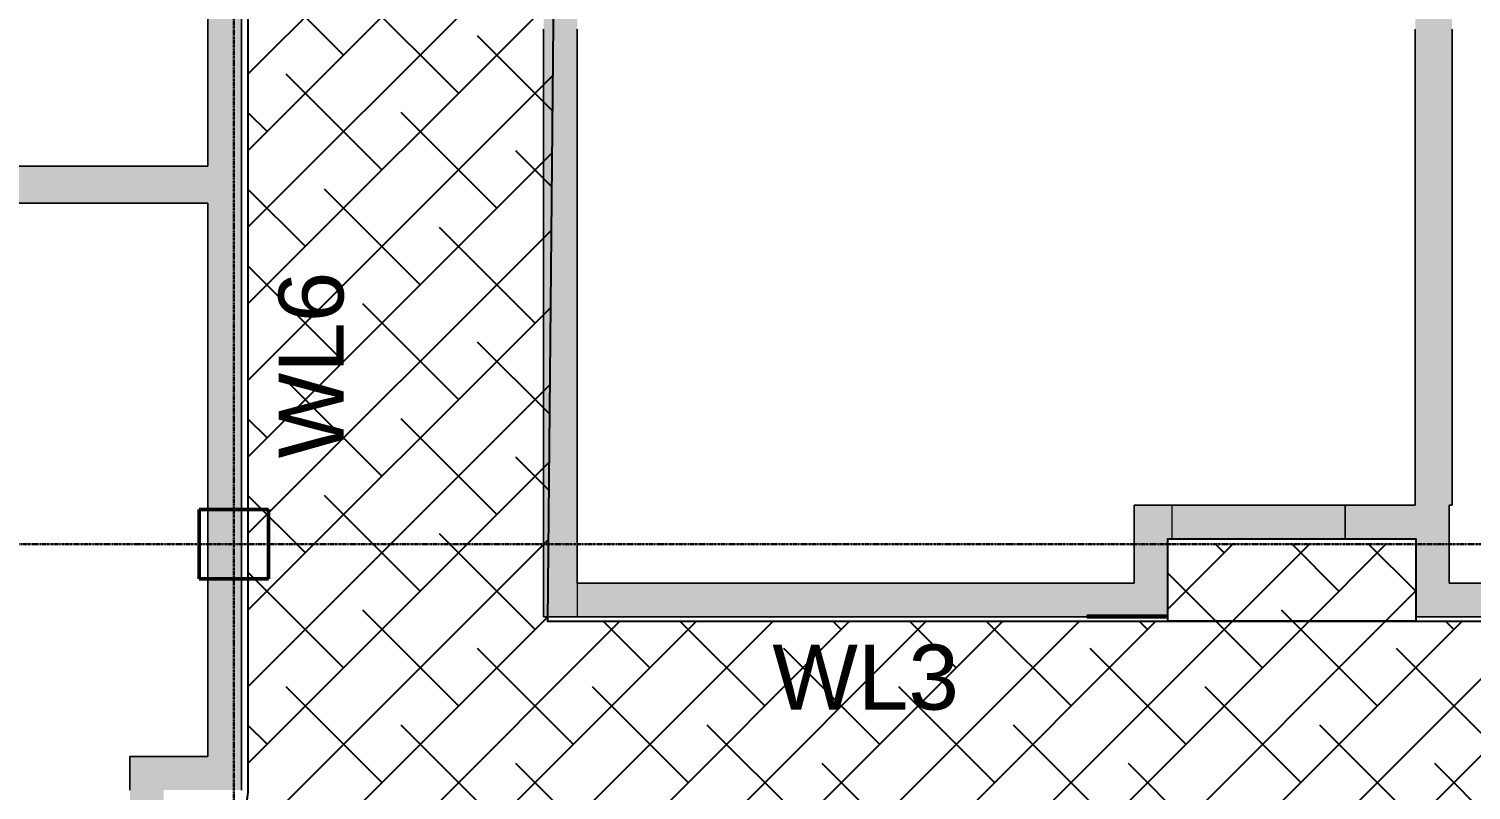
# Model space of a CAD drawing. Header units: inches. Extents: x -4126 to -1814, y 9773 to 12338.
# Drawn here: x -3528.6 to -3195.6, y 10410.4 to 10586.1 of the extents above; entities that cross this region are included whole.
import ezdxf

# ---------------------------------------------------------------- set-up
doc = ezdxf.new("R2010")
doc.units = ezdxf.units.IN
doc.header["$MEASUREMENT"] = 0
doc.linetypes.add('Grid Line 1_2_', pattern=[0.875, 0.5, -0.125, 0.125, -0.125])
for name, color, linetype, lineweight in [('I-WALL', 2, 'Continuous', 13), ('S-COLS', 52, 'Continuous', 9), ('S-GRID', 1, 'Continuous', 9)]:
    doc.layers.add(name, color=color, linetype=linetype, lineweight=lineweight)
doc.layers.add('LOAD_HATCH', color=8, linetype='Continuous')
doc.layers.add('loads', color=1, linetype='Continuous')
doc.styles.add('Arial', font='Arial.ttf', dxfattribs={"height": 18})

# ---------------------------------------------------------------- blocks, each defined once
blk = doc.blocks.new('CTR - 1st Phase - Common Walls_rvt-1-FRAMING PLAN - 1ST FLOOR')
at = {"layer": 'I-WALL', "lineweight": 5, "transparency": 33554585}
h = blk.add_hatch(color=8, dxfattribs=at)
h.paths.add_polyline_path([(-3409.8, 10450.41), (-3402.05, 10450.41), (-3402.05, 10489.14), (-3409.8, 10489.14), (-3409.8, 10458.16)], flags=0)
h.paths.add_polyline_path([(-3402.73, 10489.53), (-3402.05, 10489.53), (-3402.05, 10489.96), (-3409.8, 10489.96), (-3409.8, 10489.53)], flags=0)
h.paths.add_polyline_path([(-3409.8, 10490.8), (-3402.05, 10490.8), (-3402.05, 10491.23), (-3409.8, 10491.23)], flags=0)
h.paths.add_polyline_path([(-3402.05, 10491.62), (-3402.05, 10537.02), (-3409.8, 10537.02), (-3409.8, 10491.62), (-3402.78, 10491.62)], flags=0)
h.paths.add_polyline_path([(-3403.78, 10537.41), (-3402.05, 10537.41), (-3402.05, 10537.84), (-3409.8, 10537.84), (-3409.8, 10537.41)], flags=0)
h.paths.add_polyline_path([(-3403.8, 10538.68), (-3402.05, 10538.68), (-3402.05, 10539.11), (-3409.8, 10539.11), (-3409.8, 10538.68)], flags=0)
h.paths.add_polyline_path([(-3402.05, 10539.5), (-3402.05, 10584.9), (-3409.8, 10584.9), (-3409.8, 10539.5), (-3403.82, 10539.5)], flags=0)
h.paths.add_polyline_path([(-3404.82, 10585.3), (-3402.05, 10585.3), (-3402.05, 10585.73), (-3409.8, 10585.73), (-3409.8, 10585.3)], flags=0)
h.paths.add_polyline_path([(-3409.8, 10586.56), (-3402.05, 10586.56), (-3402.05, 10586.99), (-3409.8, 10586.99)], flags=0)
h.paths.add_polyline_path([(-3409.8, 10587.38), (-3402.05, 10587.38), (-3402.05, 10632.78), (-3409.8, 10632.78), (-3409.8, 10632.07)], flags=0)
h.paths.add_polyline_path([(-3405.87, 10633.18), (-3402.05, 10633.18), (-3402.05, 10633.61), (-3409.8, 10633.61), (-3409.8, 10633.18)], flags=0)
h.paths.add_polyline_path([(-3405.89, 10634.44), (-3402.05, 10634.44), (-3402.05, 10634.87), (-3409.8, 10634.87), (-3409.8, 10634.44)], flags=0)
h.paths.add_polyline_path([(-3409.8, 10635.26), (-3402.05, 10635.26), (-3402.05, 10680.67), (-3409.8, 10680.67), (-3409.8, 10653.43)], flags=0)
h.paths.add_polyline_path([(-3402.05, 10681.06), (-3402.05, 10681.49), (-3409.8, 10681.49), (-3409.8, 10681.06), (-3406.91, 10681.06)], flags=0)
h.paths.add_polyline_path([(-3402.05, 10682.32), (-3402.05, 10682.75), (-3409.8, 10682.75), (-3409.8, 10682.32), (-3406.94, 10682.32)], flags=0)
h.paths.add_polyline_path([(-3402.05, 10683.15), (-3402.05, 10728.55), (-3409.8, 10728.55), (-3409.8, 10683.15), (-3406.96, 10683.15)], flags=0)
h.paths.add_polyline_path([(-3409.8, 10728.94), (-3402.05, 10728.94), (-3402.05, 10729.37), (-3409.8, 10729.37)], flags=0)
h.paths.add_polyline_path([(-3407.98, 10730.2), (-3402.05, 10730.2), (-3402.05, 10730.63), (-3409.8, 10730.63), (-3409.8, 10730.2)], flags=0)
h.paths.add_polyline_path([(-3402.05, 10731.03), (-3402.05, 10776.43), (-3409.8, 10776.43), (-3409.8, 10731.03), (-3408, 10731.03)], flags=0)
h.paths.add_polyline_path([(-3409, 10776.82), (-3402.05, 10776.82), (-3402.05, 10777.25), (-3409.8, 10777.25), (-3409.8, 10776.82)], flags=0)
h.paths.add_polyline_path([(-3409.03, 10778.09), (-3402.05, 10778.09), (-3402.05, 10778.52), (-3409.8, 10778.52), (-3409.8, 10778.09)], flags=0)
h.paths.add_polyline_path([(-3409.8, 10778.91), (-3402.05, 10778.91), (-3402.05, 10813.49), (-3409.8, 10813.49)], flags=0)
h = blk.add_hatch(color=8, dxfattribs=at)
h.paths.add_polyline_path([(-3208.45, 10476.16), (-3200.07, 10476.16), (-3200.07, 10489.14), (-3208.57, 10489.14), (-3208.57, 10476.16)], flags=0)
h.paths.add_polyline_path([(-3208.57, 10489.53), (-3200.07, 10489.53), (-3200.07, 10489.96), (-3208.45, 10489.96), (-3208.45, 10490.34), (-3208.57, 10490.34), (-3208.57, 10489.96)], flags=0)
h.paths.add_polyline_path([(-3208.45, 10490.42), (-3208.45, 10490.8), (-3200.07, 10490.8), (-3200.07, 10491.23), (-3208.57, 10491.23), (-3208.57, 10490.42)], flags=0)
h.paths.add_polyline_path([(-3200.7, 10491.62), (-3200.07, 10491.62), (-3200.07, 10537.02), (-3208.57, 10537.02), (-3208.57, 10491.62), (-3201.06, 10491.62)], flags=0)
h.paths.add_polyline_path([(-3208.45, 10537.41), (-3200.07, 10537.41), (-3200.07, 10537.84), (-3208.47, 10537.84), (-3208.47, 10538.22), (-3208.57, 10538.22), (-3208.57, 10537.41), (-3208.47, 10537.41)], flags=0)
h.paths.add_polyline_path([(-3208.57, 10538.3), (-3208.47, 10538.3), (-3208.45, 10538.68), (-3200.07, 10538.68), (-3200.07, 10539.11), (-3208.57, 10539.11), (-3208.57, 10538.68)], flags=0)
h.paths.add_polyline_path([(-3208.57, 10539.5), (-3200.07, 10539.5), (-3200.07, 10584.9), (-3208.57, 10584.9), (-3208.57, 10567.32)], flags=0)
h.paths.add_polyline_path([(-3203.25, 10585.3), (-3200.07, 10585.3), (-3200.07, 10585.73), (-3208.49, 10585.73), (-3208.49, 10586.1), (-3208.57, 10586.1), (-3208.57, 10585.3), (-3208.45, 10585.3)], flags=0)
h.paths.add_polyline_path([(-3208.49, 10586.18), (-3208.45, 10586.56), (-3200.07, 10586.56), (-3200.07, 10586.99), (-3208.57, 10586.99), (-3208.57, 10586.18)], flags=0)
h.paths.add_polyline_path([(-3208.57, 10587.38), (-3200.07, 10587.38), (-3200.07, 10632.78), (-3208.57, 10632.78)], flags=0)
h.paths.add_polyline_path([(-3200.7, 10633.18), (-3200.07, 10633.18), (-3200.07, 10633.61), (-3208.51, 10633.61), (-3208.51, 10633.98), (-3208.57, 10633.98), (-3208.57, 10633.18), (-3204.36, 10633.18)], flags=0)
h.paths.add_polyline_path([(-3208.51, 10634.07), (-3208.51, 10634.44), (-3200.07, 10634.44), (-3200.07, 10634.87), (-3208.57, 10634.87), (-3208.57, 10634.07)], flags=0)
h.paths.add_polyline_path([(-3208.57, 10635.26), (-3200.07, 10635.26), (-3200.07, 10680.67), (-3208.57, 10680.67), (-3208.57, 10653.43)], flags=0)
h.paths.add_polyline_path([(-3208.45, 10681.06), (-3200.07, 10681.06), (-3200.07, 10681.49), (-3208.52, 10681.49), (-3208.52, 10681.87), (-3208.57, 10681.87), (-3208.57, 10681.06), (-3208.52, 10681.06)], flags=0)
h.paths.add_polyline_path([(-3208.57, 10681.95), (-3208.52, 10681.95), (-3208.53, 10682.32), (-3200.07, 10682.32), (-3200.07, 10682.75), (-3208.57, 10682.75), (-3208.57, 10682.32)], flags=0)
h.paths.add_polyline_path([(-3200.7, 10683.15), (-3200.07, 10683.15), (-3200.07, 10728.55), (-3208.57, 10728.55), (-3208.57, 10683.15), (-3205.53, 10683.15)], flags=0)
h.paths.add_polyline_path([(-3208.45, 10728.94), (-3200.07, 10728.94), (-3200.07, 10729.37), (-3208.54, 10729.37), (-3208.54, 10728.94)], flags=0)
h.paths.add_polyline_path([(-3208.57, 10729.83), (-3208.54, 10729.83), (-3208.54, 10730.2), (-3200.07, 10730.2), (-3200.07, 10730.63), (-3208.57, 10730.63), (-3208.57, 10730.2)], flags=0)
h.paths.add_polyline_path([(-3208.45, 10731.03), (-3200.07, 10731.03), (-3200.07, 10776.43), (-3208.57, 10776.43), (-3208.54, 10731.03)], flags=0)
h.paths.add_polyline_path([(-3208.45, 10776.82), (-3200.07, 10776.82), (-3200.07, 10777.25), (-3208.56, 10777.25), (-3208.56, 10776.82)], flags=0)
h.paths.add_polyline_path([(-3208.57, 10777.71), (-3208.56, 10777.71), (-3208.56, 10778.09), (-3200.07, 10778.09), (-3200.07, 10778.52), (-3208.57, 10778.52), (-3208.57, 10778.09)], flags=0)
h.paths.add_polyline_path([(-3208.57, 10778.91), (-3200.07, 10778.91), (-3200.07, 10813.49), (-3208.57, 10813.49)], flags=0)
h = blk.add_hatch(color=8, dxfattribs=at)
h.paths.add_polyline_path([(-3409.8, 10489.14), (-3402.05, 10489.14), (-3402.05, 10489.53), (-3409.8, 10489.53), (-3409.8, 10489.26)], flags=0)
h.paths.add_polyline_path([(-3409.8, 10491.23), (-3402.05, 10491.23), (-3402.05, 10491.62), (-3409.8, 10491.62)], flags=0)
h.paths.add_polyline_path([(-3402.05, 10537.02), (-3402.05, 10537.41), (-3409.8, 10537.41), (-3409.8, 10537.02), (-3403.77, 10537.02)], flags=0)
h.paths.add_polyline_path([(-3402.05, 10539.11), (-3402.05, 10539.5), (-3409.8, 10539.5), (-3409.8, 10539.11), (-3403.81, 10539.11)], flags=0)
h.paths.add_polyline_path([(-3402.05, 10584.9), (-3402.05, 10585.3), (-3409.8, 10585.3), (-3409.8, 10584.9), (-3404.81, 10584.9)], flags=0)
h.paths.add_polyline_path([(-3402.05, 10586.99), (-3402.05, 10587.38), (-3409.8, 10587.38), (-3409.8, 10586.99), (-3404.86, 10586.99)], flags=0)
h.paths.add_polyline_path([(-3402.05, 10632.78), (-3402.05, 10633.18), (-3409.8, 10633.18), (-3409.8, 10632.78), (-3405.86, 10632.78)], flags=0)
h.paths.add_polyline_path([(-3409.8, 10634.87), (-3402.05, 10634.87), (-3402.05, 10635.26), (-3409.8, 10635.26)], flags=0)
h.paths.add_polyline_path([(-3409.8, 10680.67), (-3402.05, 10680.67), (-3402.05, 10681.06), (-3409.8, 10681.06)], flags=0)
h.paths.add_polyline_path([(-3406.95, 10682.75), (-3402.05, 10682.75), (-3402.05, 10683.15), (-3409.8, 10683.15), (-3409.8, 10682.75)], flags=0)
h.paths.add_polyline_path([(-3402.05, 10728.55), (-3402.05, 10728.94), (-3409.8, 10728.94), (-3409.8, 10728.55), (-3407.95, 10728.55)], flags=0)
h.paths.add_polyline_path([(-3407.99, 10730.63), (-3402.05, 10730.63), (-3402.05, 10731.03), (-3409.8, 10731.03), (-3409.8, 10730.63)], flags=0)
h.paths.add_polyline_path([(-3408.99, 10776.43), (-3402.05, 10776.43), (-3402.05, 10776.82), (-3409.8, 10776.82), (-3409.8, 10776.43)], flags=0)
h.paths.add_polyline_path([(-3402.05, 10778.52), (-3402.05, 10778.91), (-3409.8, 10778.91), (-3409.8, 10778.52), (-3409.04, 10778.52)], flags=0)
h = blk.add_hatch(color=8, dxfattribs=at)
h.paths.add_polyline_path([(-3402.74, 10489.96), (-3402.05, 10489.96), (-3402.05, 10490.8), (-3409.8, 10490.8), (-3409.8, 10489.96)], flags=0)
h.paths.add_polyline_path([(-3409.8, 10537.84), (-3402.05, 10537.84), (-3402.05, 10538.68), (-3409.8, 10538.68), (-3409.8, 10538.22)], flags=0)
h.paths.add_polyline_path([(-3409.8, 10585.73), (-3402.05, 10585.73), (-3402.05, 10586.56), (-3409.8, 10586.56), (-3409.8, 10586.1)], flags=0)
h.paths.add_polyline_path([(-3405.88, 10633.61), (-3402.05, 10633.61), (-3402.05, 10634.44), (-3409.8, 10634.44), (-3409.8, 10633.61)], flags=0)
h.paths.add_polyline_path([(-3409.8, 10681.49), (-3402.05, 10681.49), (-3402.05, 10682.32), (-3409.8, 10682.32), (-3409.8, 10681.87)], flags=0)
h.paths.add_polyline_path([(-3407.96, 10729.37), (-3402.05, 10729.37), (-3402.05, 10730.2), (-3409.8, 10730.2), (-3409.8, 10729.37)], flags=0)
h.paths.add_polyline_path([(-3409.8, 10777.25), (-3402.05, 10777.25), (-3402.05, 10778.09), (-3409.8, 10778.09), (-3409.8, 10777.63)], flags=0)
h = blk.add_hatch(color=8, dxfattribs=at)
h.paths.add_polyline_path([(-3208.57, 10489.14), (-3208.45, 10489.14), (-3208.45, 10489.53), (-3208.57, 10489.53)], flags=0)
h.paths.add_polyline_path([(-3208.45, 10491.23), (-3208.45, 10491.62), (-3208.57, 10491.62), (-3208.57, 10491.23)], flags=0)
h.paths.add_polyline_path([(-3208.47, 10537.02), (-3208.47, 10537.41), (-3208.57, 10537.41), (-3208.57, 10537.02)], flags=0)
h.paths.add_polyline_path([(-3208.57, 10539.11), (-3208.47, 10539.11), (-3208.47, 10539.5), (-3208.57, 10539.5)], flags=0)
h.paths.add_polyline_path([(-3208.57, 10584.9), (-3208.49, 10584.9), (-3208.49, 10585.3), (-3208.57, 10585.3)], flags=0)
h.paths.add_polyline_path([(-3208.49, 10586.99), (-3208.49, 10587.38), (-3208.57, 10587.38), (-3208.57, 10586.99)], flags=0)
h.paths.add_polyline_path([(-3208.51, 10632.78), (-3208.51, 10633.18), (-3208.57, 10633.18), (-3208.57, 10632.78)], flags=0)
h.paths.add_polyline_path([(-3208.51, 10634.87), (-3208.51, 10635.26), (-3208.57, 10635.26), (-3208.57, 10634.87)], flags=0)
h.paths.add_polyline_path([(-3208.57, 10680.67), (-3208.52, 10680.67), (-3208.52, 10681.06), (-3208.57, 10681.06)], flags=0)
h.paths.add_polyline_path([(-3208.53, 10682.75), (-3208.53, 10683.15), (-3208.57, 10683.15), (-3208.57, 10682.75)], flags=0)
h.paths.add_polyline_path([(-3208.57, 10728.55), (-3208.54, 10728.55), (-3208.57, 10728.94)], flags=0)
h.paths.add_polyline_path([(-3208.57, 10730.63), (-3208.54, 10730.63), (-3208.57, 10731.03)], flags=0)
h.paths.add_polyline_path([(-3208.57, 10778.52), (-3208.56, 10778.52), (-3208.57, 10778.91)], flags=0)
h = blk.add_hatch(color=8, dxfattribs=at)
h.paths.add_polyline_path([(-3200.7, 10489.96), (-3200.07, 10489.96), (-3200.07, 10490.8), (-3208.45, 10490.8), (-3208.45, 10490.42), (-3208.57, 10490.38), (-3208.57, 10490.34), (-3208.45, 10490.34), (-3208.45, 10489.96), (-3201.02, 10489.96)], flags=0)
h.paths.add_polyline_path([(-3200.7, 10537.84), (-3200.07, 10537.84), (-3200.07, 10538.68), (-3208.47, 10538.68), (-3208.47, 10538.3), (-3208.57, 10538.26), (-3208.57, 10538.22), (-3208.47, 10538.22), (-3208.45, 10537.84), (-3202.14, 10537.84)], flags=0)
h.paths.add_polyline_path([(-3200.7, 10585.73), (-3200.07, 10585.73), (-3200.07, 10586.56), (-3208.49, 10586.56), (-3208.49, 10586.18), (-3208.57, 10586.14), (-3208.57, 10586.1), (-3208.49, 10586.1), (-3208.45, 10585.73), (-3203.26, 10585.73)], flags=0)
h.paths.add_polyline_path([(-3200.7, 10633.61), (-3200.07, 10633.61), (-3200.07, 10634.44), (-3208.51, 10634.44), (-3208.51, 10634.07), (-3208.57, 10634.02), (-3208.57, 10633.98), (-3208.51, 10633.98), (-3208.51, 10633.61), (-3204.37, 10633.61)], flags=0)
h.paths.add_polyline_path([(-3200.7, 10681.49), (-3200.07, 10681.49), (-3200.07, 10682.32), (-3208.53, 10682.32), (-3208.52, 10681.95), (-3208.57, 10681.91), (-3208.57, 10681.87), (-3208.52, 10681.87), (-3208.52, 10681.49), (-3205.49, 10681.49)], flags=0)
h.paths.add_polyline_path([(-3200.07, 10729.37), (-3200.07, 10730.2), (-3208.54, 10730.2), (-3208.54, 10729.37), (-3200.23, 10729.37)], flags=0)
h.paths.add_polyline_path([(-3200.7, 10777.25), (-3200.07, 10777.25), (-3200.07, 10778.09), (-3208.56, 10778.09), (-3208.56, 10777.25), (-3207.73, 10777.25)], flags=0)
h = blk.add_hatch(color=8, dxfattribs=at)
h.paths.add_polyline_path([(-3201, 10489.14), (-3200.07, 10489.14), (-3200.07, 10489.53), (-3208.45, 10489.53), (-3208.45, 10489.14)], flags=0)
h.paths.add_polyline_path([(-3200.67, 10491.23), (-3200.07, 10491.23), (-3200.07, 10491.62), (-3208.45, 10491.62), (-3208.45, 10491.23), (-3200.7, 10491.23)], flags=0)
h.paths.add_polyline_path([(-3202.12, 10537.02), (-3200.07, 10537.02), (-3200.07, 10537.41), (-3208.47, 10537.41), (-3208.45, 10537.02)], flags=0)
h.paths.add_polyline_path([(-3200.07, 10539.11), (-3200.07, 10539.5), (-3208.47, 10539.5), (-3208.45, 10539.11), (-3200.58, 10539.11)], flags=0)
h.paths.add_polyline_path([(-3203.24, 10584.9), (-3200.07, 10584.9), (-3200.07, 10585.3), (-3208.49, 10585.3), (-3208.45, 10584.9)], flags=0)
h.paths.add_polyline_path([(-3203.29, 10586.99), (-3200.07, 10586.99), (-3200.07, 10587.38), (-3208.49, 10587.38), (-3208.45, 10586.99)], flags=0)
h.paths.add_polyline_path([(-3208.51, 10632.78), (-3200.07, 10632.78), (-3200.07, 10633.18), (-3208.51, 10633.18)], flags=0)
h.paths.add_polyline_path([(-3208.45, 10634.87), (-3200.07, 10634.87), (-3200.07, 10635.26), (-3208.51, 10635.26), (-3208.51, 10634.87)], flags=0)
h.paths.add_polyline_path([(-3208.52, 10680.67), (-3200.07, 10680.67), (-3200.07, 10681.06), (-3208.52, 10681.06)], flags=0)
h.paths.add_polyline_path([(-3200.32, 10682.75), (-3200.07, 10682.75), (-3200.07, 10683.15), (-3208.53, 10683.15), (-3208.53, 10682.75), (-3200.7, 10682.75)], flags=0)
h.paths.add_polyline_path([(-3200.23, 10728.55), (-3200.07, 10728.55), (-3200.07, 10728.94), (-3208.54, 10728.94), (-3208.54, 10728.55), (-3200.7, 10728.55)], flags=0)
h.paths.add_polyline_path([(-3200.7, 10730.63), (-3200.07, 10730.63), (-3200.07, 10731.03), (-3208.54, 10731.03), (-3208.54, 10730.63), (-3206.64, 10730.63)], flags=0)
h.paths.add_polyline_path([(-3200.7, 10776.43), (-3200.07, 10776.43), (-3200.07, 10776.82), (-3208.56, 10776.82), (-3208.56, 10776.43), (-3207.71, 10776.43)], flags=0)
h.paths.add_polyline_path([(-3207.76, 10778.52), (-3200.07, 10778.52), (-3200.07, 10778.91), (-3208.56, 10778.91), (-3208.56, 10778.52), (-3208.45, 10778.52)], flags=0)
h = blk.add_hatch(color=8, dxfattribs=at)
h.paths.add_polyline_path([(-3479.55, 10418.16), (-3479.55, 10459.19), (-3487.3, 10459.19), (-3487.3, 10418.16)], flags=0)
h.paths.add_polyline_path([(-3479.55, 10475.19), (-3479.55, 10642.81), (-3487.3, 10642.81), (-3487.3, 10475.19), (-3483.01, 10475.19)], flags=0)
for color, points in [(8, [(-3495.32, 10545.94), (-3495.32, 10554.44), (-3819.32, 10554.44), (-3819.32, 10545.94), (-3531.71, 10545.94)]), (8, [(-3494.54, 10545.94), (-3494.54, 10554.44), (-3495.32, 10554.44), (-3495.32, 10545.94)]), (8, [(-3491.32, 10545.94), (-3491.32, 10554.44), (-3494.54, 10554.44), (-3494.54, 10545.94)]), (8, [(-3487.3, 10545.94), (-3487.3, 10554.44), (-3491.32, 10554.44), (-3491.32, 10545.94)]), (8, [(-3265.67, 10450.41), (-3265.67, 10476.16), (-3273.42, 10476.16), (-3273.42, 10450.79), (-3266.05, 10450.79), (-3266.05, 10450.41)]), (8, [(-3224.77, 10468.41), (-3224.77, 10476.16), (-3264.77, 10476.16), (-3264.77, 10468.41), (-3261.58, 10468.41)]), (8, [(-3200.7, 10450.41), (-3200.7, 10476.16), (-3208.45, 10476.16), (-3208.44, 10450.41)]), (8, [(-3402.05, 10450.41), (-3284.29, 10450.41), (-3284.29, 10450.79), (-3273.42, 10450.79), (-3273.42, 10458.16), (-3402.05, 10458.16)]), (8, [(-3273.42, 10450.41), (-3273.42, 10450.79), (-3284.29, 10450.79), (-3284.29, 10450.41)]), (31, [(-3273.42, 10450.16), (-3266.05, 10450.16), (-3266.05, 10450.41), (-3284.29, 10450.41), (-3284.29, 10450.16)]), (8, [(-3266.05, 10450.41), (-3266.05, 10450.79), (-3273.42, 10450.79), (-3273.42, 10450.41)]), (8, [(-3505.3, 10410.41), (-3495.32, 10410.41), (-3495.32, 10418.16), (-3505.3, 10418.16)]), (8, [(-3491.32, 10410.41), (-3491.32, 10418.16), (-3495.32, 10418.16), (-3495.32, 10410.41), (-3494.54, 10410.41)]), (8, [(-3487.3, 10410.41), (-3479.55, 10410.41), (-3479.55, 10418.16), (-3491.32, 10418.16), (-3491.32, 10410.41)])]:
    blk.add_hatch(color=color, dxfattribs=at).paths.add_polyline_path(points, flags=0)
h = blk.add_hatch(color=8, dxfattribs=at)
h.paths.add_polyline_path([(-3264.77, 10468.41), (-3264.77, 10476.16), (-3265.67, 10476.16), (-3265.67, 10468.41)], flags=0)
h.paths.add_polyline_path([(-3224.77, 10468.41), (-3208.45, 10468.41), (-3208.45, 10476.16), (-3224.77, 10476.16)], flags=0)
h = blk.add_hatch(color=8, dxfattribs=at)
h.paths.add_polyline_path([(-3487.3, 10459.19), (-3479.55, 10459.22), (-3479.55, 10467.21), (-3487.3, 10467.21), (-3487.3, 10459.26)], flags=0)
h.paths.add_polyline_path([(-3482.52, 10467.23), (-3479.55, 10467.23), (-3479.55, 10475.19), (-3487.3, 10475.19), (-3487.3, 10467.23)], flags=0)
h = blk.add_hatch(color=8, dxfattribs=at)
h.paths.add_polyline_path([(-3168.32, 10450.41), (-3168.32, 10458.16), (-3200.7, 10458.16), (-3200.7, 10450.41), (-3194.04, 10450.41)], flags=0)
h.paths.add_polyline_path([(-3091.5, 10450.41), (-3091.5, 10458.16), (-3140.32, 10458.16), (-3140.32, 10450.41), (-3126.51, 10450.41)], flags=0)
h = blk.add_hatch(color=8, dxfattribs=at)
h.paths.add_polyline_path([(-3497.55, 10352.84), (-3497.55, 10354.09), (-3505.3, 10354.09), (-3505.3, 10352.84)], flags=0)
h.paths.add_polyline_path([(-3505.3, 10394.32), (-3497.55, 10394.32), (-3497.55, 10410.41), (-3505.3, 10410.41), (-3505.3, 10395.1)], flags=0)
at = {"layer": 'I-WALL', "color": 253}
for p, q in [((-3487.3, 10554.44), (-3487.3, 10642.81)), ((-3479.55, 10642.81), (-3479.55, 10475.19)), ((-3409.8, 10585.73), (-3409.8, 10586.1)), ((-3402.05, 10586.1), (-3402.05, 10585.73)), ((-3208.57, 10585.3), (-3208.57, 10586.1)), ((-3200.07, 10586.1), (-3200.07, 10585.73)), ((-3409.8, 10585.3), (-3409.8, 10585.73)), ((-3409.8, 10584.9), (-3409.8, 10585.3)), ((-3409.8, 10539.5), (-3409.8, 10584.9)), ((-3402.05, 10585.73), (-3402.05, 10585.3)), ((-3402.05, 10585.3), (-3402.05, 10584.9)), ((-3402.05, 10584.9), (-3402.05, 10539.5)), ((-3208.57, 10584.9), (-3208.57, 10585.3)), ((-3208.57, 10539.5), (-3208.57, 10584.9)), ((-3200.07, 10585.73), (-3200.07, 10585.3)), ((-3200.07, 10585.3), (-3200.07, 10584.9)), ((-3200.07, 10584.9), (-3200.07, 10539.5)), ((-3819.32, 10554.44), (-3495.32, 10554.44)), ((-3495.32, 10554.44), (-3494.54, 10554.44)), ((-3494.54, 10554.44), (-3491.32, 10554.44)), ((-3491.32, 10554.44), (-3487.3, 10554.44)), ((-3495.32, 10545.94), (-3819.32, 10545.94)), ((-3494.54, 10545.94), (-3495.32, 10545.94)), ((-3491.32, 10545.94), (-3494.54, 10545.94)), ((-3487.3, 10545.94), (-3491.32, 10545.94)), ((-3487.3, 10475.19), (-3487.3, 10545.94)), ((-3409.8, 10539.11), (-3409.8, 10539.5)), ((-3402.05, 10539.5), (-3402.05, 10539.11)), ((-3208.57, 10539.11), (-3208.57, 10539.5)), ((-3200.07, 10539.5), (-3200.07, 10539.11)), ((-3409.8, 10538.68), (-3409.8, 10539.11)), ((-3409.8, 10538.3), (-3409.8, 10538.68)), ((-3409.8, 10537.84), (-3409.8, 10538.22)), ((-3409.8, 10537.41), (-3409.8, 10537.84)), ((-3409.8, 10537.02), (-3409.8, 10537.41)), ((-3409.8, 10491.62), (-3409.8, 10537.02)), ((-3402.05, 10539.11), (-3402.05, 10538.68)), ((-3402.05, 10538.68), (-3402.05, 10538.3)), ((-3402.05, 10538.22), (-3402.05, 10537.84)), ((-3402.05, 10537.84), (-3402.05, 10537.41)), ((-3402.05, 10537.41), (-3402.05, 10537.02)), ((-3402.05, 10537.02), (-3402.05, 10491.62)), ((-3208.57, 10538.3), (-3208.57, 10539.11)), ((-3208.57, 10537.41), (-3208.57, 10538.22)), ((-3208.57, 10537.02), (-3208.57, 10537.41)), ((-3208.57, 10491.62), (-3208.57, 10537.02)), ((-3200.07, 10539.11), (-3200.07, 10538.68)), ((-3200.07, 10538.68), (-3200.07, 10538.3)), ((-3200.07, 10538.22), (-3200.07, 10537.84)), ((-3200.07, 10537.84), (-3200.07, 10537.41)), ((-3200.07, 10537.41), (-3200.07, 10537.02)), ((-3200.07, 10537.02), (-3200.07, 10491.62)), ((-3409.8, 10491.23), (-3409.8, 10491.62)), ((-3409.8, 10490.8), (-3409.8, 10491.23)), ((-3409.8, 10490.42), (-3409.8, 10490.8)), ((-3409.8, 10489.96), (-3409.8, 10490.34)), ((-3409.8, 10489.53), (-3409.8, 10489.96)), ((-3409.8, 10489.14), (-3409.8, 10489.53)), ((-3402.05, 10491.62), (-3402.05, 10491.23)), ((-3402.05, 10491.23), (-3402.05, 10490.8)), ((-3402.05, 10490.8), (-3402.05, 10490.42)), ((-3402.05, 10490.34), (-3402.05, 10489.96)), ((-3402.05, 10489.96), (-3402.05, 10489.53)), ((-3402.05, 10489.53), (-3402.05, 10489.14)), ((-3208.57, 10491.23), (-3208.57, 10491.62)), ((-3208.57, 10490.42), (-3208.57, 10491.23)), ((-3208.57, 10489.53), (-3208.57, 10490.34)), ((-3208.57, 10489.14), (-3208.57, 10489.53)), ((-3200.07, 10491.62), (-3200.07, 10491.23)), ((-3200.07, 10491.23), (-3200.07, 10490.8)), ((-3200.07, 10490.8), (-3200.07, 10490.42)), ((-3200.07, 10490.34), (-3200.07, 10489.96)), ((-3200.07, 10489.96), (-3200.07, 10489.53)), ((-3200.07, 10489.53), (-3200.07, 10489.14)), ((-3409.8, 10450.41), (-3409.8, 10489.14)), ((-3402.05, 10489.14), (-3402.05, 10458.16)), ((-3208.57, 10476.16), (-3208.57, 10489.14)), ((-3200.07, 10489.14), (-3200.07, 10476.16)), ((-3273.42, 10458.16), (-3273.42, 10476.16)), ((-3265.67, 10476.16), (-3273.42, 10476.16)), ((-3265.67, 10476.16), (-3208.57, 10476.16)), ((-3264.77, 10476.16), (-3264.77, 10468.41)), ((-3224.77, 10476.16), (-3224.77, 10468.41)), ((-3200.7, 10476.16), (-3200.07, 10476.16)), ((-3200.7, 10476.16), (-3200.7, 10458.16)), ((-3487.3, 10475.12), (-3487.3, 10475.19)), ((-3487.3, 10467.23), (-3487.3, 10475.11)), ((-3479.55, 10475.16), (-3479.55, 10467.23)), ((-3487.3, 10459.27), (-3487.3, 10467.21)), ((-3479.55, 10467.21), (-3479.55, 10459.22)), ((-3265.67, 10468.41), (-3265.67, 10450.41)), ((-3208.45, 10468.41), (-3265.67, 10468.41)), ((-3208.45, 10450.41), (-3208.45, 10468.41)), ((-3487.3, 10459.19), (-3487.3, 10459.26)), ((-3487.3, 10418.16), (-3487.3, 10459.19)), ((-3479.55, 10459.19), (-3479.55, 10418.16)), ((-3402.05, 10458.16), (-3402.05, 10450.41)), ((-3402.05, 10458.16), (-3273.42, 10458.16)), ((-3402.05, 10458.16), (-3402.05, 10450.41)), ((-3200.7, 10458.16), (-3168.32, 10458.16)), ((-3409.8, 10450.41), (-3402.05, 10450.41)), ((-3284.29, 10450.41), (-3402.05, 10450.41)), ((-3266.05, 10450.41), (-3265.67, 10450.41)), ((-3208.45, 10450.41), (-3200.7, 10450.41)), ((-3168.32, 10450.41), (-3200.7, 10450.41)), ((-3505.3, 10418.16), (-3495.32, 10418.16)), ((-3505.3, 10418.16), (-3505.3, 10410.41)), ((-3495.32, 10418.16), (-3491.32, 10418.16)), ((-3491.32, 10418.16), (-3487.3, 10418.16)), ((-3479.55, 10410.41), (-3479.55, 10418.16))]:
    blk.add_line(p, q, dxfattribs=at)
at = {"layer": 'I-WALL', "color": 9}
for p, q in [((-3487.3, 10642.81), (-3487.3, 10554.44)), ((-3479.55, 10475.19), (-3479.55, 10642.81)), ((-3409.8, 10586.1), (-3409.8, 10585.3)), ((-3402.05, 10585.3), (-3402.05, 10586.1)), ((-3208.57, 10586.1), (-3208.57, 10585.3)), ((-3200.07, 10585.3), (-3200.07, 10586.1)), ((-3409.8, 10585.3), (-3409.8, 10584.9)), ((-3409.8, 10584.9), (-3409.8, 10539.5)), ((-3402.05, 10584.9), (-3402.05, 10585.3)), ((-3402.05, 10539.5), (-3402.05, 10584.9)), ((-3208.57, 10585.3), (-3208.57, 10584.9)), ((-3208.57, 10584.9), (-3208.57, 10539.5)), ((-3200.07, 10584.9), (-3200.07, 10585.3)), ((-3200.07, 10539.5), (-3200.07, 10584.9)), ((-3495.32, 10554.44), (-3819.32, 10554.44)), ((-3491.32, 10554.44), (-3495.32, 10554.44)), ((-3487.3, 10554.44), (-3491.32, 10554.44)), ((-3819.32, 10545.94), (-3495.32, 10545.94)), ((-3495.32, 10545.94), (-3491.32, 10545.94)), ((-3491.32, 10545.94), (-3487.3, 10545.94)), ((-3487.3, 10545.94), (-3487.3, 10475.19)), ((-3409.8, 10539.5), (-3409.8, 10539.11)), ((-3402.05, 10539.11), (-3402.05, 10539.5)), ((-3208.57, 10539.5), (-3208.57, 10539.11)), ((-3200.07, 10539.11), (-3200.07, 10539.5)), ((-3409.8, 10539.11), (-3409.8, 10538.3)), ((-3409.8, 10538.22), (-3409.8, 10537.41)), ((-3409.8, 10537.41), (-3409.8, 10537.02)), ((-3409.8, 10537.02), (-3409.8, 10491.62)), ((-3402.05, 10538.3), (-3402.05, 10539.11)), ((-3402.05, 10537.41), (-3402.05, 10538.22)), ((-3402.05, 10537.02), (-3402.05, 10537.41)), ((-3402.05, 10491.62), (-3402.05, 10537.02)), ((-3208.57, 10539.11), (-3208.57, 10538.3)), ((-3208.57, 10538.22), (-3208.57, 10537.41)), ((-3208.57, 10537.41), (-3208.57, 10537.02)), ((-3208.57, 10537.02), (-3208.57, 10491.62)), ((-3200.07, 10538.3), (-3200.07, 10539.11)), ((-3200.07, 10537.41), (-3200.07, 10538.22)), ((-3200.07, 10537.02), (-3200.07, 10537.41)), ((-3200.07, 10491.62), (-3200.07, 10537.02)), ((-3409.8, 10491.62), (-3409.8, 10491.23)), ((-3409.8, 10491.23), (-3409.8, 10490.42)), ((-3409.8, 10490.34), (-3409.8, 10489.53)), ((-3409.8, 10489.53), (-3409.8, 10489.14)), ((-3402.05, 10491.23), (-3402.05, 10491.62)), ((-3402.05, 10490.42), (-3402.05, 10491.23)), ((-3402.05, 10489.53), (-3402.05, 10490.34)), ((-3402.05, 10489.14), (-3402.05, 10489.53)), ((-3208.57, 10491.62), (-3208.57, 10491.23)), ((-3208.57, 10491.23), (-3208.57, 10490.42)), ((-3208.57, 10490.34), (-3208.57, 10489.53)), ((-3208.57, 10489.53), (-3208.57, 10489.14)), ((-3200.07, 10491.23), (-3200.07, 10491.62)), ((-3200.07, 10490.42), (-3200.07, 10491.23)), ((-3200.07, 10489.53), (-3200.07, 10490.34)), ((-3200.07, 10489.14), (-3200.07, 10489.53)), ((-3409.8, 10489.14), (-3409.8, 10450.41)), ((-3402.05, 10458.16), (-3402.05, 10489.14)), ((-3208.57, 10489.14), (-3208.57, 10476.16)), ((-3200.07, 10476.16), (-3200.07, 10489.14)), ((-3273.42, 10476.16), (-3273.42, 10458.16)), ((-3273.42, 10476.16), (-3265.67, 10476.16)), ((-3264.77, 10476.16), (-3265.67, 10476.16)), ((-3224.77, 10476.16), (-3264.77, 10476.16)), ((-3264.77, 10476.16), (-3264.77, 10468.41)), ((-3208.57, 10476.16), (-3224.77, 10476.16)), ((-3224.77, 10468.41), (-3224.77, 10476.16)), ((-3200.07, 10476.16), (-3200.7, 10476.16)), ((-3200.7, 10458.16), (-3200.7, 10476.16)), ((-3487.3, 10475.19), (-3487.3, 10475.12)), ((-3487.3, 10475.11), (-3487.3, 10467.23)), ((-3479.55, 10467.23), (-3479.55, 10475.16)), ((-3487.3, 10467.21), (-3487.3, 10459.27)), ((-3479.55, 10459.22), (-3479.55, 10467.21)), ((-3265.67, 10450.41), (-3265.67, 10468.41)), ((-3265.67, 10468.41), (-3264.77, 10468.41)), ((-3264.77, 10468.41), (-3224.77, 10468.41)), ((-3224.77, 10468.41), (-3208.45, 10468.41)), ((-3208.45, 10468.41), (-3208.45, 10450.41)), ((-3487.3, 10459.26), (-3487.3, 10459.19)), ((-3487.3, 10459.19), (-3487.3, 10418.16)), ((-3479.55, 10418.16), (-3479.55, 10459.19)), ((-3273.42, 10458.16), (-3402.05, 10458.16)), ((-3168.32, 10458.16), (-3200.7, 10458.16)), ((-3402.05, 10450.41), (-3409.8, 10450.41)), ((-3402.05, 10450.41), (-3273.42, 10450.41)), ((-3266.05, 10450.79), (-3284.29, 10450.79)), ((-3284.29, 10450.16), (-3284.29, 10450.79)), ((-3284.29, 10450.16), (-3284.29, 10450.41)), ((-3266.05, 10450.16), (-3284.29, 10450.16)), ((-3284.29, 10450.16), (-3266.05, 10450.16)), ((-3265.67, 10450.41), (-3273.42, 10450.41)), ((-3266.05, 10450.79), (-3266.05, 10450.16)), ((-3266.05, 10450.16), (-3266.05, 10450.41)), ((-3200.7, 10450.41), (-3208.45, 10450.41)), ((-3200.7, 10450.41), (-3168.32, 10450.41)), ((-3495.32, 10418.16), (-3505.3, 10418.16)), ((-3505.3, 10410.41), (-3505.3, 10418.16)), ((-3491.32, 10418.16), (-3495.32, 10418.16)), ((-3487.3, 10418.16), (-3491.32, 10418.16)), ((-3479.55, 10418.16), (-3479.55, 10410.41))]:
    blk.add_line(p, q, dxfattribs=at)
at = {"layer": 'I-WALL', "color": 21}
for p, q in [((-3284.29, 10450.79), (-3266.05, 10450.79)), ((-3284.29, 10450.41), (-3284.29, 10450.79)), ((-3273.42, 10450.41), (-3284.29, 10450.41)), ((-3273.42, 10450.41), (-3266.05, 10450.41)), ((-3266.05, 10450.41), (-3266.05, 10450.79))]:
    blk.add_line(p, q, dxfattribs=at)
blk = doc.blocks.new('034100 - Precast Structural Concrete - Column - Corbels - 16_x16_-1699970-FRAMING PLAN - 1ST FLOOR')
at = {"layer": 'S-COLS'}
for p, q in [((-8.91, 8.98), (-8.98, 8.98)), ((-8.98, 8.98), (-8.98, -7.02)), ((6.94, 8.98), (-8.91, 8.98)), ((7.02, 8.98), (6.94, 8.98)), ((7.02, -7.02), (7.02, 8.98)), ((-8.98, -7.02), (-8.91, -7.02)), ((-8.91, -7.02), (6.94, -7.02)), ((6.94, -7.02), (7.02, -7.02))]:
    blk.add_line(p, q, dxfattribs=at)
at = {"layer": 'S-COLS', "lineweight": 50}
for p, q in [((-8.98, -7.02), (-8.98, 8.98)), ((-8.98, 8.98), (-8.91, 8.98)), ((-8.91, 8.98), (6.94, 8.98)), ((6.94, 8.98), (7.02, 8.98)), ((7.02, 8.98), (7.02, -7.02)), ((-8.91, -7.02), (-8.98, -7.02)), ((6.94, -7.02), (-8.91, -7.02)), ((7.02, -7.02), (6.94, -7.02))]:
    blk.add_line(p, q, dxfattribs=at)

msp = doc.modelspace()

# ---------------------------------------------------------------- hatches: boundary and pattern name
at = {"layer": 'LOAD_HATCH'}
h = msp.add_hatch(dxfattribs=at)
h.set_pattern_fill('ANSI38', color=256, scale=100, style=0)
h.paths.add_polyline_path([(-3481.324, 10382.789), (-3418.524, 10381), (-3072.924, 10381), (-2509.521, 10381.514), (-2503.7, 10449.439), (-3408.924, 10449.439), (-3401.049, 11277.289), (-3371.874, 11277.289), (-3371.874, 11473.789), (-3140.124, 11473.539), (-3139.124, 11648.339), (-2778.924, 11649.339), (-2778.924, 11628.389), (-2718.724, 11628.389), (-2650.524, 11628.389), (-2650.524, 11649.339), (-2509.521, 11650), (-2509.521, 11717.264), (-3140.124, 11718), (-3140.124, 11838.614), (-3460.024, 11838.614), (-3460.024, 11787.364), (-3199.999, 11783.364), (-3199.999, 11535.189), (-3481.324, 11530.989), (-3477.974, 11244.389), (-3477.974, 10410)])
h = msp.add_hatch(dxfattribs=at)
h.set_pattern_fill('ANSI38', color=256, scale=100, style=0)
h.paths.add_polyline_path([(-3265.674, 10467.189), (-3208.449, 10467.189), (-3208.449, 10449.439), (-3265.674, 10449.439)])

# ---------------------------------------------------------------- linework, layer by layer
msp.add_lwpolyline([(-3265.674, 10449.439), (-3265.674, 10468.414), (-3208.449, 10468.414), (-3208.449, 10449.439)], close=True)
msp.add_lwpolyline([(-3401.049, 11277.289), (-3408.924, 10449.439), (-2503.7, 10449.439), (-2509.521, 10381.514), (-3072.924, 10381), (-3418.524, 10381), (-3481.324, 10382.789), (-3477.974, 10410), (-3477.974, 11244.389)], dxfattribs=at)
at = {"layer": 'S-GRID', "linetype": 'Grid Line 1_2_', "lineweight": 30}
for p, q in [((-3481.324, 9772.61), (-3481.324, 12288.555)), ((-1814.206, 10467.189), (-4076.95, 10467.189))]:
    msp.add_line(p, q, dxfattribs=at)

# ---------------------------------------------------------------- block references
at = {"lineweight": 5}
msp.add_blockref('CTR - 1st Phase - Common Walls_rvt-1-FRAMING PLAN - 1ST FLOOR', (0, 0), dxfattribs=at)
at = {"layer": 'S-COLS', "rotation": 270.0000000000118}
msp.add_blockref('034100 - Precast Structural Concrete - Column - Corbels - 16_x16_-1699970-FRAMING PLAN - 1ST FLOOR', (-3482.308, 10466.205), dxfattribs=at)

# ---------------------------------------------------------------- texts
at = {"layer": 'loads', "insert": (-3471, 10487), "char_height": 15, "width": 29.92125, "attachment_point": 1, "rotation": 90, "style": 'Arial'}
msp.add_mtext('WL6', dxfattribs=at)
at = {"layer": 'loads', "insert": (-3357, 10444), "char_height": 15, "width": 29.92125, "attachment_point": 1, "style": 'Arial'}
msp.add_mtext('WL3', dxfattribs=at)

doc.saveas('drawing.dxf')
